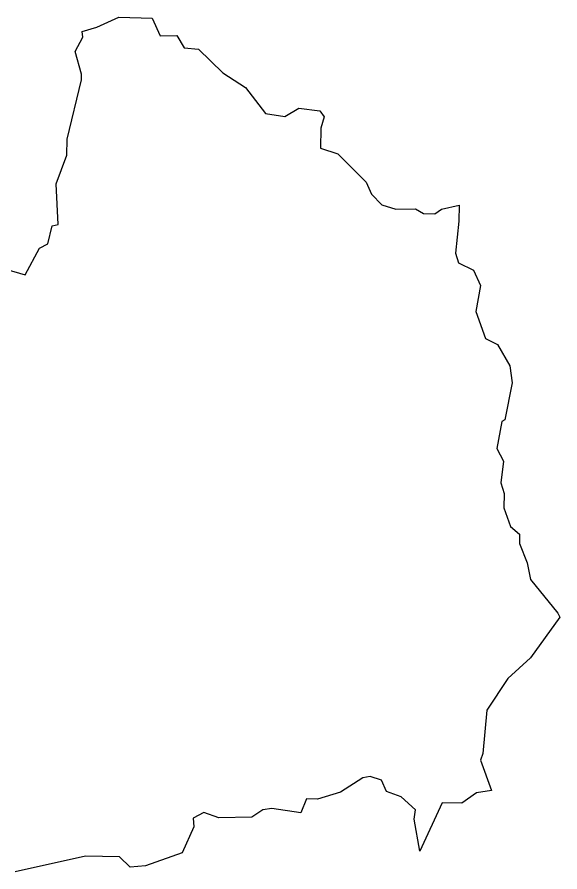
# Model space of a CAD drawing. Header units: feet. Extents: x 302313 to 307933, y 1946438 to 1951291.
# Drawn here: x 305539 to 307933, y 1947521 to 1951291 of the extents above; entities that cross this region are included whole.
import ezdxf

# ---------------------------------------------------------------- set-up
doc = ezdxf.new("R2010")
doc.units = ezdxf.units.FT
doc.header["$MEASUREMENT"] = 0
doc.layers.add('village', color=3, linetype='Continuous')

msp = doc.modelspace()

# ---------------------------------------------------------------- linework, layer by layer
at = {"layer": 'village', "color": 3, "true_color": 0x00ff00}
msp.add_polyline3d([(305488.9, 1950179.7, 0), (305573.8, 1950153.9, 0), (305637.8, 1950272.2, 0), (305673.8, 1950291.5, 0), (305693.5, 1950370, 0), (305720.5, 1950376, 0), (305711.3, 1950556.4, 0), (305758.4, 1950682.7, 0), (305759.5, 1950752.6, 0), (305822.2, 1951014.2, 0), (305823.3, 1951039.9, 0), (305794.5, 1951139, 0), (305828.8, 1951203.5, 0), (305826.2, 1951228.5, 0), (305890.1, 1951247, 0), (305987.9, 1951291.4, 0), (306134, 1951286.2, 0), (306169.1, 1951208.6, 0), (306242.9, 1951209.9, 0), (306275.5, 1951155.2, 0), (306338.3, 1951150.4, 0), (306446.7, 1951046.1, 0), (306545.6, 1950981.4, 0), (306633.7, 1950866.8, 0), (306720.3, 1950853.4, 0), (306781.1, 1950890.2, 0), (306873.9, 1950878, 0), (306893.4, 1950851, 0), (306879.1, 1950801.6, 0), (306877.1, 1950713.7, 0), (306953.8, 1950688.9, 0), (307078.7, 1950562.6, 0), (307102.4, 1950510.2, 0), (307147.2, 1950463.4, 0), (307209.6, 1950444.1, 0), (307295.8, 1950445.9, 0), (307331.8, 1950424.7, 0), (307381.4, 1950424.3, 0), (307411.4, 1950443.6, 0), (307488.3, 1950461.9, 0), (307487.2, 1950391.9, 0), (307471.8, 1950250.2, 0), (307485.8, 1950208.2, 0), (307551.8, 1950175.7, 0), (307583.2, 1950107.2, 0), (307561.7, 1949993.3, 0), (307605.3, 1949873.4, 0), (307658.2, 1949847.1, 0), (307712.6, 1949753.6, 0), (307722, 1949678.8, 0), (307689.9, 1949514.3, 0), (307676.4, 1949506.9, 0), (307655.3, 1949389.2, 0), (307684.4, 1949332, 0), (307672.7, 1949237.4, 0), (307687.6, 1949190.3, 0), (307685.4, 1949126.8, 0), (307714.9, 1949044.6, 0), (307755, 1949011, 0), (307754.7, 1948970.1, 0), (307788.3, 1948884.6, 0), (307803.9, 1948810.9, 0), (307924.3, 1948662.8, 0), (307933.1, 1948644.7, 0), (307802.9, 1948464.5, 0), (307703.9, 1948373.6, 0), (307610.8, 1948234.8, 0), (307593, 1948043.3, 0), (307582.2, 1948013.4, 0), (307630.6, 1947880.2, 0), (307565, 1947870.2, 0), (307500.9, 1947823.9, 0), (307413.5, 1947826.2, 0), (307314.7, 1947612.3, 0), (307290.4, 1947754.2, 0), (307296.1, 1947795.1, 0), (307232.1, 1947851.7, 0), (307167.5, 1947875.9, 0), (307146.5, 1947924.9, 0), (307096.4, 1947941.7, 0), (307063.5, 1947935.4, 0), (306964.7, 1947872.7, 0), (306863.1, 1947841.7, 0), (306814.5, 1947842.9, 0), (306790.6, 1947780.8, 0), (306661.9, 1947800.2, 0), (306622.3, 1947794.7, 0), (306574.7, 1947762, 0), (306428.8, 1947759.2, 0), (306362.8, 1947783.5, 0), (306314.8, 1947758.2, 0), (306318.3, 1947720.3, 0), (306266.3, 1947605.2, 0), (306105.4, 1947547.6, 0), (306036.8, 1947541.1, 0), (305990.5, 1947587.7, 0), (305840.2, 1947589.6, 0), (305530.7, 1947520.9, 0)], dxfattribs=at)

doc.saveas('drawing.dxf')
